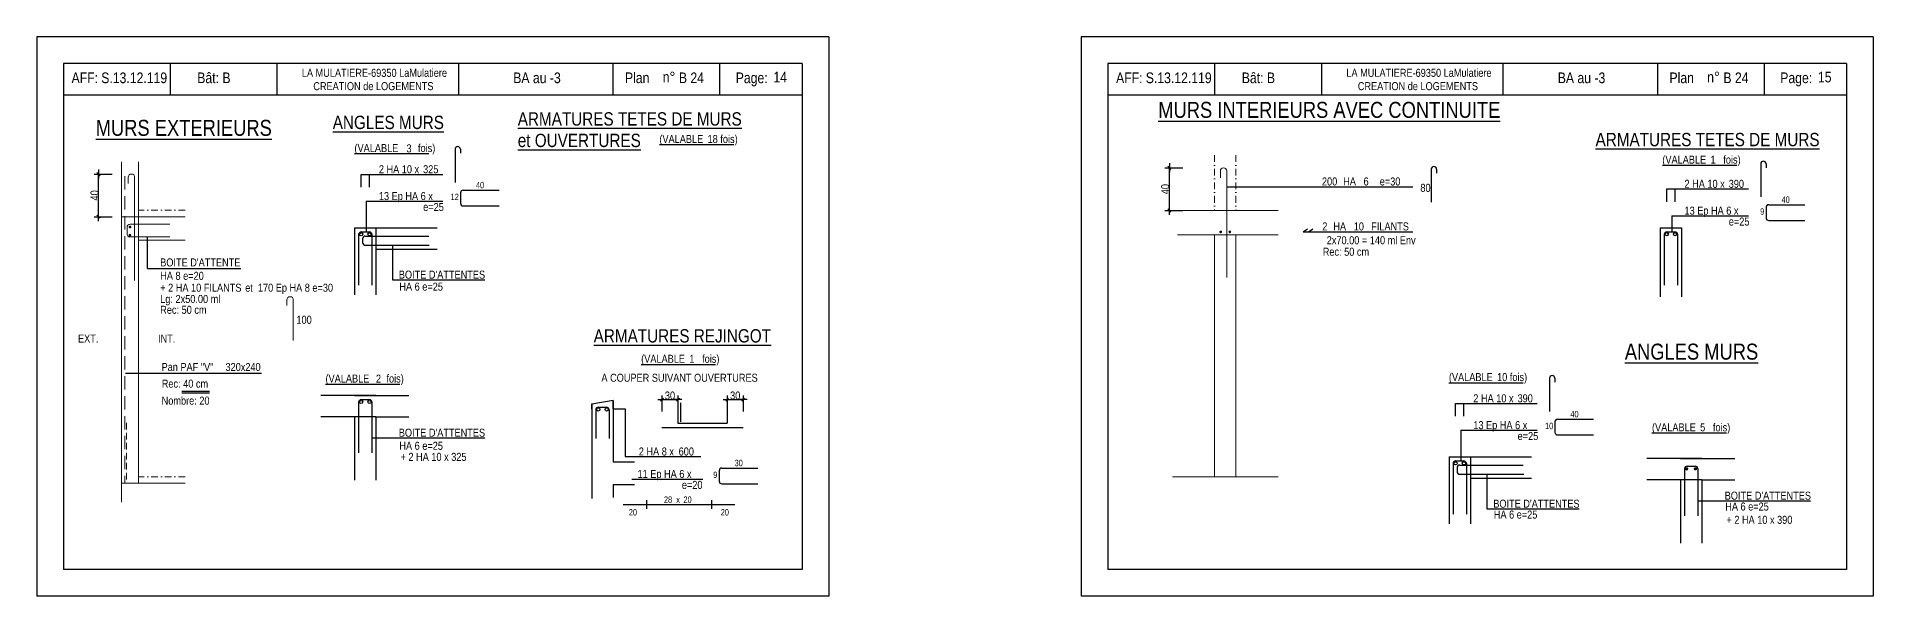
# Model space of a CAD drawing. Header units: metres. Extents: x -9927 to 45032, y -190416 to 12166.
# Drawn here: x 23475 to 26919, y -150821 to -149771 of the extents above; entities that cross this region are included whole.
import ezdxf
from ezdxf.enums import TextEntityAlignment as Align

# ---------------------------------------------------------------- set-up
doc = ezdxf.new("R2010")
doc.units = ezdxf.units.M
doc.header["$PDMODE"] = 65
doc.linetypes.add('CACHE2', pattern=[0.1875, 0.125, -0.0625])
doc.linetypes.add('TIRETPT2', pattern=[12.7, 6.35, -3.175, 0, -3.175])
for name, color, linetype in [('01_cote_gen', 4, 'Continuous'), ('01_fenetres', 171, 'Continuous'), ('01_linteaux', 3, 'Continuous'), ('01_sem', 42, 'Continuous'), ('01_texte', 230, 'Continuous'), ('AA_COTES', 2, 'Continuous')]:
    doc.layers.add(name, color=color, linetype=linetype)
doc.styles.add('STYLE2', font='ARIALN.TTF')
doc.dimstyles.new('JB25', dxfattribs={"dimscale": 0.1, "dimtxt": 150, "dimasz": 17, "dimexe": 0.1, "dimexo": 0.1, "dimgap": 0.09, "dimtad": 1, "dimdec": 1, "dimlfac": 0.5, "dimdsep": 46, "dimtxsty": 'STYLE2', "dimblk1": 'BOND_G', "dimblk2": 'BOND_D', "dimsah": 1, "dimcen": 1.5, "dimdle": 0.01, "dimse1": 1, "dimse2": 1, "dimclrd": 4, "dimclre": 2, "dimclrt": 5, "dimadec": 0, "dimazin": 0, "dimtfac": 2.333333, "dimtdec": 1, "dimtix": 1, "dimtmove": 2, "dimatfit": 3, "dimldrblk": 'BOND_G', "dimfxl": 1, "dimtolj": 1, "dimtzin": 0, "dimarcsym": 0})
doc.dimstyles.new('JB50', dxfattribs={"dimscale": 0.1, "dimtxt": 150, "dimasz": 15, "dimexe": 0.1, "dimexo": 0.1, "dimgap": 0.09, "dimtad": 1, "dimdec": 1, "dimdsep": 46, "dimtxsty": 'STYLE2', "dimblk1": 'BOND_G', "dimblk2": 'BOND_D', "dimsah": 1, "dimcen": 1.5, "dimdle": 0.01, "dimse1": 1, "dimse2": 1, "dimclrd": 4, "dimclre": 2, "dimclrt": 6, "dimazin": 2, "dimtfac": 2.333333, "dimtdec": 1, "dimtix": 1, "dimtmove": 2, "dimatfit": 3, "dimldrblk": 'BOND_G', "dimfxl": 1, "dimtolj": 1, "dimtzin": 0, "dimarcsym": 0})

# ---------------------------------------------------------------- blocks, each defined once
blk = doc.blocks.new('BOND_G')
at = {"layer": 'AA_COTES', "color": 0}
for p, q in [((5, 0), (-5, 0)), ((1.8, 1.8), (-1.8, -1.8)), ((0, -5), (0, 15))]:
    blk.add_line(p, q, dxfattribs=at)
blk = doc.blocks.new('BOND_D')
at = {"layer": 'AA_COTES', "color": 0}
for p, q in [((5, 0), (-5, 0)), ((-1.8, -1.8), (1.8, 1.8)), ((0, 5), (0, -15))]:
    blk.add_line(p, q, dxfattribs=at)
blk = doc.blocks.new('*D1411')
at = {"layer": '01_texte', "color": 4, "lineweight": -2, "transparency": 16777216}
blk.add_line((24771.2, -150452.4), (24798.2, -150452.4), dxfattribs=at)
at = {"layer": 'DEFPOINTS', "color": 0, "lineweight": 0, "transparency": 16777216}
for p in [(24769.7, -150466.1), (24799.7, -150452.4), (24799.7, -150466.1)]:
    blk.add_point(p, dxfattribs=at)
at = {"layer": '01_texte', "color": 4, "lineweight": -2, "transparency": 16777216, "xscale": 1.5, "yscale": 1.5, "zscale": 1.5, "rotation": 180}
blk.add_blockref('BOND_G', (24769.7, -150452.4), dxfattribs=at)
at = {"layer": '01_texte', "color": 4, "lineweight": -2, "transparency": 16777216, "xscale": 1.5, "yscale": 1.5, "zscale": 1.5}
blk.add_blockref('BOND_D', (24799.7, -150452.4), dxfattribs=at)
at = {"layer": '01_texte', "color": 6, "transparency": 16777216, "insert": (24784.7, -150444.8), "char_height": 15, "attachment_point": 5, "style": 'STYLE2'}
blk.add_mtext('\\A1;30', dxfattribs=at)
blk = doc.blocks.new('*D1410')
at = {"layer": '01_texte', "color": 4, "lineweight": -2, "transparency": 16777216}
blk.add_line((24648.9, -150452.4), (24675.9, -150452.4), dxfattribs=at)
at = {"layer": 'DEFPOINTS', "color": 0, "lineweight": 0, "transparency": 16777216}
for p in [(24647.4, -150478), (24677.4, -150452.4), (24677.4, -150478)]:
    blk.add_point(p, dxfattribs=at)
at = {"layer": '01_texte', "color": 4, "lineweight": -2, "transparency": 16777216, "xscale": 1.5, "yscale": 1.5, "zscale": 1.5, "rotation": 180}
blk.add_blockref('BOND_G', (24647.4, -150452.4), dxfattribs=at)
at = {"layer": '01_texte', "color": 4, "lineweight": -2, "transparency": 16777216, "xscale": 1.5, "yscale": 1.5, "zscale": 1.5}
blk.add_blockref('BOND_D', (24677.4, -150452.4), dxfattribs=at)
at = {"layer": '01_texte', "color": 6, "transparency": 16777216, "insert": (24662.4, -150444.8), "char_height": 15, "attachment_point": 5, "style": 'STYLE2'}
blk.add_mtext('\\A1;30', dxfattribs=at)
blk = doc.blocks.new('*D1412')
at = {"layer": '01_cote_gen', "color": 4, "lineweight": -2, "transparency": 16777216}
blk.add_line((23591.1, -150107.4), (23591.1, -150030.8), dxfattribs=at)
at = {"layer": 'DEFPOINTS', "color": 0, "lineweight": 0, "transparency": 16777216}
for p in [(23591.1, -150029.1), (23652.9, -150029.1), (23650.1, -150109.1)]:
    blk.add_point(p, dxfattribs=at)
at = {"layer": '01_cote_gen', "color": 4, "lineweight": -2, "transparency": 16777216, "xscale": 1.7, "yscale": 1.7, "zscale": 1.7}
for name, p, rotation in [('BOND_D', (23591.1, -150029.1), 90), ('BOND_G', (23591.1, -150109.1), 270)]:
    blk.add_blockref(name, p, dxfattribs=dict(at, rotation=rotation))
at = {"layer": '01_cote_gen', "color": 5, "lineweight": 0, "transparency": 16777216, "insert": (23583.5, -150069.1), "char_height": 15, "attachment_point": 5, "rotation": 90, "style": 'STYLE2'}
blk.add_mtext('\\A1;40', dxfattribs=at)
blk = doc.blocks.new('*D1413')
at = {"layer": '01_cote_gen', "color": 4, "linetype": 'Continuous', "lineweight": -2, "transparency": 16777216}
blk.add_line((25598.7, -150095.7), (25598.7, -150019.1), dxfattribs=at)
at = {"layer": 'DEFPOINTS', "color": 0, "linetype": 'Continuous', "lineweight": 0, "transparency": 16777216}
for p in [(25598.7, -150017.4), (25700.3, -150017.4), (25652.1, -150097.4)]:
    blk.add_point(p, dxfattribs=at)
at = {"layer": '01_cote_gen', "color": 4, "linetype": 'Continuous', "lineweight": -2, "transparency": 16777216, "xscale": 1.7, "yscale": 1.7, "zscale": 1.7}
for name, p, rotation in [('BOND_D', (25598.7, -150017.4), 90), ('BOND_G', (25598.7, -150097.4), 270)]:
    blk.add_blockref(name, p, dxfattribs=dict(at, rotation=rotation))
at = {"layer": '01_cote_gen', "color": 5, "linetype": 'Continuous', "lineweight": 0, "transparency": 16777216, "insert": (25591, -150057.4), "char_height": 15, "attachment_point": 5, "rotation": 90, "style": 'STYLE2'}
blk.add_mtext('\\A1;40', dxfattribs=at)

msp = doc.modelspace()

# ---------------------------------------------------------------- linework, layer by layer
at = {"layer": '01_cote_gen', "color": 2, "linetype": 'CACHE2', "lineweight": 0, "ltscale": 100}
msp.add_line((23643.45, -150495.71), (23643.45, -150609.12), dxfattribs=at)
at = {"layer": '01_fenetres', "ltscale": 30}
for p, q in [((23525.1, -149821.4), (23525.1, -150771.4)), ((23525.1, -149821.4), (23525.1, -150771.4)), ((23525.1, -149821.4), (23525.1, -150771.4)), ((24910.1, -149821.4), (23525.1, -149821.4)), ((23725.1, -149821.4), (23725.1, -149881.4)), ((23925.49, -149821.4), (23925.49, -149881.4)), ((24265.66, -149821.4), (24265.66, -149881.4)), ((24555.96, -149881.4), (24555.96, -149821.4)), ((24755.96, -149881.4), (24755.96, -149821.4)), ((24910.1, -149821.4), (24910.1, -150771.4)), ((25483.54, -149821.4), (25483.54, -150771.4)), ((25483.54, -149821.4), (25483.54, -150771.4)), ((25483.54, -149821.4), (25483.54, -150771.4)), ((26868.54, -149821.4), (25483.54, -149821.4)), ((25683.54, -149821.4), (25683.54, -149881.4)), ((25883.93, -149821.4), (25883.93, -149881.4)), ((26224.1, -149821.4), (26224.1, -149881.4)), ((26514.41, -149881.4), (26514.41, -149821.4)), ((26714.41, -149881.4), (26714.41, -149821.4)), ((26868.54, -149821.4), (26868.54, -150771.4)), ((24910.1, -149881.4), (23525.1, -149881.4)), ((26868.54, -149881.4), (25483.54, -149881.4)), ((24910.1, -150771.4), (23525.1, -150771.4)), ((26868.54, -150771.4), (25483.54, -150771.4))]:
    msp.add_line(p, q, dxfattribs=at)
at = {"layer": '01_linteaux', "linetype": 'Continuous'}
for p, q in [((24259.51, -149982.64), (24259.51, -150044.81)), ((24269.51, -149982.64), (24269.51, -149990.05)), ((26089.85, -150019.97), (26089.85, -150082.15)), ((26099.85, -150019.97), (26099.85, -150027.38)), ((24269.63, -150064.36), (24269.63, -150083.98)), ((24274.63, -150059.36), (24342.21, -150059.36)), ((24274.63, -150088.98), (24342.21, -150088.98)), ((24071.18, -150130.21), (24071.18, -150255.91)), ((24071.18, -150130.21), (24225.62, -150130.21)), ((24111.18, -150130.21), (24111.18, -150255.91)), ((24078.68, -150142.71), (24078.68, -150237.71)), ((24083.68, -150137.71), (24098.68, -150137.71)), ((24086.18, -150150.47), (24086.18, -150157.71)), ((24091.18, -150145.47), (24210.24, -150145.47)), ((24091.18, -150162.71), (24211.18, -150162.71)), ((24103.68, -150142.71), (24103.68, -150237.71)), ((24111.18, -150170.21), (24225.62, -150170.21)), ((26311.54, -150412.4), (26311.54, -150474.58)), ((26321.54, -150412.4), (26321.54, -150419.81)), ((24111.18, -150444.91), (24007.75, -150444.91)), ((24071.18, -150444.91), (24172.91, -150444.91)), ((24078.68, -150457.41), (24078.68, -150552.41)), ((24083.68, -150452.41), (24098.68, -150452.41)), ((24103.68, -150457.41), (24103.68, -150552.41)), ((24111.18, -150484.91), (24007.75, -150484.91)), ((24071.18, -150484.91), (24071.18, -150603.47)), ((24111.18, -150484.91), (24111.18, -150603.47)), ((24111.18, -150484.91), (24172.91, -150484.91)), ((26321.65, -150494.13), (26321.65, -150513.74)), ((26326.65, -150489.13), (26394.23, -150489.13)), ((26326.65, -150518.74), (26394.23, -150518.74)), ((26123.2, -150559.97), (26123.2, -150685.68)), ((26123.2, -150559.97), (26277.64, -150559.97)), ((26130.7, -150572.47), (26130.7, -150667.47)), ((26135.7, -150567.47), (26150.7, -150567.47)), ((26138.2, -150580.24), (26138.2, -150587.47)), ((26143.2, -150575.24), (26262.27, -150575.24)), ((26155.7, -150572.47), (26155.7, -150667.47)), ((26163.2, -150559.97), (26163.2, -150685.68)), ((26597.15, -150563.01), (26493.72, -150563.01)), ((26557.15, -150563.01), (26658.88, -150563.01)), ((26569.65, -150577.19), (26584.65, -150577.19)), ((26143.2, -150592.47), (26263.2, -150592.47)), ((26163.2, -150599.97), (26277.64, -150599.97)), ((26597.15, -150603.01), (26493.72, -150603.01)), ((26557.15, -150603.01), (26557.15, -150721.57)), ((26564.65, -150582.19), (26564.65, -150670.51)), ((26589.65, -150582.19), (26589.65, -150670.51)), ((26597.15, -150603.01), (26597.15, -150721.57)), ((26597.15, -150603.01), (26658.88, -150603.01))]:
    msp.add_line(p, q, dxfattribs=at)
at = {"layer": '01_linteaux', "linetype": 'Continuous', "const_width": 3, "flags": 128}
for points in [[(26567.19, -150582.23, 1), (26570.19, -150582.23, 1)], [(26583.53, -150582.23, 1), (26586.53, -150582.23, 1)]]:
    msp.add_lwpolyline(points, format="xyb", close=True, dxfattribs=at)
at = {"layer": '01_linteaux', "linetype": 'Continuous'}
for centre in [(24083.35, -150142.03), (24099.02, -150142.03), (24083.35, -150456.73), (24099.02, -150456.73), (26135.37, -150571.79), (26151.04, -150571.79)]:
    msp.add_circle(centre, 3, dxfattribs=at)
for centre, start, end in [((24264.51, -149982.64), 90, 180), ((24264.51, -149982.64), 0, 90), ((26094.85, -150019.97), 90, 180), ((26094.85, -150019.97), 0, 90), ((24274.63, -150064.36), 90, 180), ((24274.63, -150083.98), 180, 270), ((24083.68, -150142.71), 90, 180), ((24091.18, -150150.47), 90, 180), ((24091.18, -150157.71), 180, 270), ((24098.68, -150142.71), 0, 90), ((26316.54, -150412.4), 90, 180), ((26316.54, -150412.4), 0, 90), ((24083.68, -150457.41), 90, 180), ((24098.68, -150457.41), 0, 90), ((26326.65, -150494.13), 90, 180), ((26326.65, -150513.74), 180, 270), ((26135.7, -150572.47), 90, 180), ((26143.2, -150580.24), 90, 180), ((26150.7, -150572.47), 0, 90), ((26569.65, -150582.19), 90, 180), ((26584.65, -150582.19), 0, 90), ((26143.2, -150587.47), 180, 270)]:
    msp.add_arc(centre, 5, start, end, dxfattribs=at)
at = {"layer": '01_sem', "color": 2, "linetype": 'TIRETPT2', "lineweight": 0, "ltscale": 2}
for p, q in [((25683.63, -149993.72), (25683.63, -150097.37)), ((25723.63, -149993.72), (25723.63, -150097.37)), ((23753.34, -150097.12), (23666.16, -150097.12)), ((23753.34, -150597.12), (23666.16, -150597.12))]:
    msp.add_line(p, q, dxfattribs=at)
at = {"layer": '01_sem', "color": 2, "lineweight": 0, "ltscale": 7}
for p, q in [((23634.16, -150005.97), (23634.16, -150644.78)), ((23666.16, -150005.97), (23666.16, -150109.12)), ((25694.31, -150023.37), (25694.31, -150036.45)), ((25706.31, -150023.37), (25706.31, -150223.37)), ((23646.71, -150035.12), (23646.71, -150046.63)), ((23658.71, -150035.12), (23658.71, -150229.12)), ((25802.81, -150097.37), (25613.73, -150097.37)), ((23753.34, -150109.12), (23634.16, -150109.12)), ((23644.35, -150129.12), (23644.35, -150141.12)), ((23650.35, -150123.12), (23724.35, -150123.12)), ((23666.16, -150109.12), (23666.16, -150609.12)), ((23650.35, -150147.12), (23724.35, -150147.12)), ((23753.5, -150153.12), (23666.32, -150153.12)), ((25802.81, -150143.37), (25613.73, -150143.37)), ((25683.63, -150143.37), (25683.63, -150597.37)), ((25723.63, -150143.37), (25723.63, -150597.37)), ((23944.16, -150265.29), (23944.16, -150275.61)), ((23956.16, -150265.29), (23956.16, -150341.45)), ((23753.34, -150609.12), (23634.16, -150609.12)), ((25604.45, -150597.37), (25683.63, -150597.37)), ((25802.81, -150597.37), (25683.63, -150597.37))]:
    msp.add_line(p, q, dxfattribs=at)
at = {"layer": '01_sem', "color": 5, "linetype": 'CACHE2', "lineweight": 0, "ltscale": 200}
msp.add_line((23640.16, -150033.12), (23640.16, -150609.12), dxfattribs=at)
at = {"layer": '01_sem', "color": 2, "lineweight": 0, "ltscale": 7, "const_width": 2.5, "flags": 128}
for points in [[(23648.62, -150128.44, 1), (23651.12, -150128.44, 1)], [(23648.55, -150143.77, 1), (23651.05, -150143.77, 1)], [(25693.83, -150137.67, 1), (25696.33, -150137.67, 1)], [(25710.86, -150137.67, 1), (25713.36, -150137.67, 1)]]:
    msp.add_lwpolyline(points, format="xyb", close=True, dxfattribs=at)
at = {"layer": '01_sem', "color": 2, "lineweight": 0, "ltscale": 7}
for centre, start, end in [((23652.71, -150035.12), 90, 180), ((23652.71, -150035.12), 0, 90), ((25700.31, -150023.37), 90, 180), ((25700.31, -150023.37), 0, 90), ((23650.35, -150129.12), 90, 180), ((23650.35, -150141.12), 180, 270), ((23950.16, -150265.29), 90, 180), ((23950.16, -150265.29), 0, 90)]:
    msp.add_arc(centre, 6, start, end, dxfattribs=at)
at = {"layer": '01_texte', "ltscale": 30}
for p, q in [((23475.1, -149771.4), (23475.1, -150821.4)), ((24960.1, -149771.4), (23475.1, -149771.4)), ((24960.1, -149771.4), (24960.1, -150821.4)), ((25433.54, -149771.4), (25433.54, -150821.4)), ((26918.54, -149771.4), (25433.54, -149771.4)), ((26918.54, -149771.4), (26918.54, -150821.4)), ((24960.1, -150821.4), (23475.1, -150821.4)), ((26918.54, -150821.4), (25433.54, -150821.4))]:
    msp.add_line(p, q, dxfattribs=at)
at = {"layer": '01_texte'}
for p, q in [((24083.47, -150053.71), (24083.47, -150029.66)), ((24083.47, -150029.66), (24236.43, -150029.66)), ((24098.88, -150053.71), (24098.88, -150029.66)), ((26707.51, -150009.96), (26707.51, -150072.13)), ((26717.51, -150009.96), (26717.51, -150017.37)), ((25706.31, -150052.95), (26055.4, -150052.95)), ((26531.46, -150081.03), (26531.46, -150056.98)), ((26531.46, -150056.98), (26684.43, -150056.98)), ((26546.87, -150081.03), (26546.87, -150056.98)), ((24093.06, -150079.96), (24236.43, -150079.96)), ((24093.06, -150079.96), (24093.06, -150137.71)), ((26717.62, -150091.69), (26717.62, -150111.3)), ((26722.62, -150086.69), (26790.2, -150086.69)), ((25849.69, -150137.36), (25857.61, -150131.76)), ((25859.72, -150137.36), (25867.64, -150131.76)), ((26519.17, -150130.06), (26519.17, -150259.59)), ((26519.17, -150130.06), (26559.17, -150130.06)), ((26541.05, -150107.28), (26684.43, -150107.28)), ((26541.05, -150107.28), (26541.05, -150137.56)), ((26559.17, -150130.06), (26559.17, -150259.59)), ((26722.62, -150116.3), (26790.2, -150116.3)), ((23682.92, -150206.29), (23682.92, -150147.12)), ((24141.91, -150162.71), (24141.91, -150227.4)), ((25849.69, -150137.36), (26055.4, -150137.36)), ((26526.67, -150142.56), (26526.67, -150237.56)), ((26531.67, -150137.56), (26546.67, -150137.56)), ((26551.67, -150142.56), (26551.67, -150237.56)), ((23682.92, -150206.29), (23857.7, -150206.29)), ((24141.91, -150227.4), (24315, -150227.4)), ((23641.72, -150402.74), (23896.23, -150402.74)), ((23798.93, -150436.93), (23747.17, -150436.93)), ((23798.93, -150440.23), (23747.17, -150440.23)), ((24555.76, -150453.79), (24515.76, -150460.76)), ((24515.76, -150460.47), (24515.76, -150637.68)), ((24515.76, -150469.59), (24515.76, -150460.47)), ((24523.26, -150471.5), (24523.26, -150525.49)), ((24528.26, -150466.5), (24543.26, -150466.5)), ((24548.26, -150471.5), (24548.26, -150525.49)), ((24555.76, -150453.79), (24555.76, -150569.36)), ((24555.76, -150469.59), (24555.76, -150453.79)), ((24555.76, -150469.59), (24578.37, -150469.59)), ((24578.37, -150469.59), (24578.37, -150559.22)), ((24677.41, -150466.11), (24677.41, -150496.53)), ((24682.64, -150494.11), (24682.64, -150458.42)), ((24769.72, -150466.11), (24769.72, -150496.53)), ((26135.49, -150483.47), (26135.49, -150459.42)), ((26135.49, -150459.42), (26288.46, -150459.42)), ((26150.9, -150483.47), (26150.9, -150459.42)), ((24647.41, -150504.48), (24799.72, -150504.48)), ((24677.41, -150496.53), (24769.72, -150496.53)), ((26145.08, -150509.73), (26288.46, -150509.73)), ((26145.08, -150509.73), (26145.08, -150567.47)), ((24103.68, -150523.97), (24315, -150523.97)), ((24555.76, -150569.36), (24595.76, -150569.36)), ((24578.37, -150559.22), (24720.56, -150559.22)), ((24759.62, -150580.8), (24827.2, -150580.8)), ((24555.76, -150611.36), (24595.76, -150611.36)), ((24555.76, -150611.36), (24555.76, -150636.12)), ((24590.97, -150601.4), (24724.18, -150601.4)), ((24754.62, -150585.8), (24754.62, -150605.41)), ((24759.62, -150610.41), (24827.2, -150610.41)), ((26193.93, -150592.47), (26193.93, -150657.16)), ((24574.66, -150649.35), (24784.3, -150649.35)), ((24618.48, -150641.21), (24618.48, -150657.16)), ((24740.47, -150641.21), (24740.47, -150657.16)), ((26589.65, -150642.07), (26800.97, -150642.07)), ((26193.93, -150657.16), (26367.02, -150657.16))]:
    msp.add_line(p, q, dxfattribs=at)
for centre in [(26531.34, -150141.88), (26547.01, -150141.88), (24527.92, -150470.82), (24543.6, -150470.82)]:
    msp.add_circle(centre, 3, dxfattribs=at)
for centre, start, end in [((26712.51, -150009.96), 90, 180), ((26712.51, -150009.96), 0, 90), ((26722.62, -150091.69), 90, 180), ((26722.62, -150111.3), 180, 270), ((26531.67, -150142.56), 90, 180), ((26546.67, -150142.56), 0, 90), ((24528.26, -150471.5), 90, 180), ((24543.26, -150471.5), 0, 90), ((24759.62, -150585.8), 90, 180), ((24759.62, -150605.41), 180, 270)]:
    msp.add_arc(centre, 5, start, end, dxfattribs=at)
msp.add_solid([(24682.64, -150494.11), (24682.64, -150458.42), (24688.46, -150458.57), (24682.64, -150494.11)], dxfattribs=at)

# ---------------------------------------------------------------- texts
at = {"layer": '01_texte', "style": 'STYLE2'}
for s, height, p in [('AFF:', 20, (23540.39, -149858.55)), ('S.13.12.119', 20, (23596.06, -149858.55)), ('Bât: B', 20, (23776.03, -149858.55)), ('LA MULATIERE-69350 LaMulatiere', 15, (23972.19, -149846.69)), ('CREATION de LOGEMENTS', 15, (23993.67, -149871.69)), ('BA au -3', 20, (24368.49, -149858.55)), ('Plan', 20, (24578.01, -149858.55)), ('n%%D', 20, (24648.69, -149857.11)), ('B 24', 20, (24679.04, -149858.55)), ('Page:', 20, (24785.68, -149858.55)), ('14', 20, (24856.36, -149857.11)), ('AFF:', 20, (25498.83, -149858.55)), ('S.13.12.119', 20, (25554.5, -149858.55)), ('Bât: B', 20, (25734.47, -149858.55)), ('LA MULATIERE-69350 LaMulatiere', 15, (25930.63, -149846.69)), ('CREATION de LOGEMENTS', 15, (25952.11, -149871.69)), ('BA au -3', 20, (26326.93, -149858.55)), ('Plan', 20, (26536.45, -149858.55)), ('n%%D', 20, (26607.14, -149857.11)), ('B 24', 20, (26637.48, -149858.55)), ('Page:', 20, (26744.12, -149858.55)), ('15', 20, (26814.8, -149857.11)), ('%%UMURS EXTERIEURS', 30, (23585.68, -149957.42)), ('%%UANGLES MURS', 25, (24030.13, -149944.7)), ('%%UARMATURES TETES DE MURS', 25, (24377.03, -149938.17)), ('%%UMURS INTERIEURS AVEC CONTINUITE', 30, (25577.93, -149923.68)), ('%%Uet OUVERTURES', 25, (24377.03, -149978.5)), ('%%U(VALABLE            ', 15, (24642.59, -149970.87)), ('18', 15, (24732.87, -149970.87)), ('fois)', 15, (24756.84, -149970.87)), ('%%UARMATURES TETES DE MURS', 25, (26397.87, -149976.9)), ('%%U(VALABLE            ', 15, (24070.89, -149987.85)), ('3', 15, (24168.33, -149988.43)), (' fois)', 15, (24185.14, -149987.85)), ('%%U(VALABLE            ', 15, (26523.11, -150009.6)), ('1', 15, (26613.4, -150009.6)), ('fois)', 15, (26637.36, -150009.6)), ('2 HA 10 x', 15, (24116.62, -150027.63)), ('325', 15, (24199.52, -150027.63)), ('13 Ep HA 6 x', 15, (24116.62, -150077.94)), ('40', 12, (24298.69, -150055.81)), ('HA', 15, (25924.71, -150050.5)), ('6', 15, (25962.88, -150050.5)), ('80', 15, (26069.4, -150062.51)), ('2 HA 10 x', 15, (26564.61, -150054.95)), ('390', 15, (26647.51, -150054.95)), ('e=25', 15, (24199.69, -150098.42)), ('12', 12, (24251.17, -150078.02)), ('13 Ep HA 6 x', 15, (26564.61, -150105.26)), ('9', 12, (26706.45, -150105.34)), ('40', 12, (26746.68, -150083.13)), ('HA', 15, (25906.23, -150134.9)), ('10', 15, (25944.4, -150134.9)), ('e=25', 15, (26647.68, -150125.74)), ("BOITE D'ATTENTE", 15, (23706.63, -150202.41)), ('+ 2 HA 10 FILANTS', 15, (23706.63, -150249.86)), ('HA 8 e=20', 15, (23706.63, -150227.56)), ('et  170 Ep HA 8 e=30', 15, (23865.91, -150249.86)), ('Lg: 2x50.00 ml', 15, (23706.63, -150271)), ('Rec: 50 cm', 15, (23706.63, -150291.29)), ('100', 15, (23962.04, -150310.04)), ('EXT.', 15, (23552.42, -150345.29)), ('INT.', 15, (23702.5, -150345.29)), ('%%UARMATURES REJINGOT', 25, (24519.37, -150345.18)), ('%%U(VALABLE            ', 15, (24608.42, -150383.31)), ('1', 15, (24698.7, -150383.31)), ('fois)', 15, (24722.67, -150383.31)), ('%%UANGLES MURS', 30, (26452.67, -150377.35)), (' Pan PAF "V"  ', 15, (23704.39, -150398.63)), ('320x240', 15, (23829.01, -150398.63)), ('%%U(VALABLE            ', 15, (24016.58, -150420.32)), ('2', 15, (24111.15, -150420.48)), ('fois)', 15, (24130.83, -150420.32)), ('A COUPER SUIVANT OUVERTURES', 15, (24533.86, -150418.8)), ('%%U(VALABLE            ', 15, (26122.91, -150417.61)), ('10', 15, (26213.2, -150417.61)), ('fois)', 15, (26237.16, -150417.61)), ('Rec: 40 cm', 15, (23709.59, -150429.91)), ('2 HA 10 x', 15, (26168.64, -150457.4)), ('390', 15, (26251.54, -150457.4)), ('Nombre: 20', 15, (23709.32, -150461.82)), ('40', 12, (26350.71, -150485.58)), ('13 Ep HA 6 x', 15, (26168.64, -150507.7)), ('10', 12, (26303.19, -150507.79)), ('%%U(VALABLE            ', 15, (26503.66, -150511.86)), ('5', 15, (26593.94, -150511.86)), ('fois)', 15, (26617.91, -150511.86)), ('2 HA 8 x', 15, (24603.96, -150557.2)), ('600', 15, (24678.67, -150557.2)), ('e=25', 15, (26251.71, -150528.18)), ('30', 12, (24783.67, -150577.25)), ('11 Ep HA 6 x', 15, (24601.61, -150599.38)), ('e=20', 15, (24684.68, -150619.86)), ('9', 12, (24743.44, -150599.46)), ('x ', 12, (24674.15, -150646.11)), ('20', 12, (24687.7, -150646.11)), ('20', 12, (24585.29, -150669.76)), ('20', 12, (24757.58, -150669.76))]:
    msp.add_text(s, height=height, dxfattribs=at).set_placement(p)
for s, height, p in [('200', 15, (25913.51, -150050.5)), ('2', 15, (25895.03, -150134.9)), ('Rec: 50 cm', 15, (25973.28, -150182.38)), ('2x70.00 = 140 ml Env ', 15, (26065.29, -150160.85)), ("BOITE D'ATTENTES", 15, (24315.77, -150225.37)), ('HA 6 e=25', 15, (24236.71, -150247.85)), ("BOITE D'ATTENTES", 15, (24315.77, -150521.95)), ('HA 6 e=25', 15, (24236.71, -150546.5)), ('+ 2 HA 10 x 325', 15, (24280.91, -150567.27)), ('28', 12, (24666.41, -150646.11)), ("BOITE D'ATTENTES", 15, (26367.79, -150655.14)), ("BOITE D'ATTENTES", 15, (26801.74, -150640.05)), ('HA 6 e=25', 15, (26722.67, -150660.45)), ('HA 6 e=25', 15, (26288.73, -150675.54)), ('+ 2 HA 10 x 390', 15, (26766.88, -150685.37))]:
    msp.add_text(s, height=height, dxfattribs=at).set_placement(p, align=Align.RIGHT)
for s, p in [('e=30', (26012.53, -150050.5)), ('FILANTS', (26012.53, -150134.9))]:
    msp.add_text(s, height=15, dxfattribs=at).set_placement(p, align=Align.CENTER)

# ---------------------------------------------------------------- dimensions: what is measured, and where the dimension line sits
at = {"layer": '01_cote_gen', "lineweight": 0}
dim = msp.add_linear_dim(base=(23591.14, -150029.12), p1=(23650.14, -150109.12), p2=(23652.91, -150029.12), angle=90, dimstyle='JB25', dxfattribs=at)
dim.commit()
dim.dimension.update_dxf_attribs({"geometry": '*D1412', "text_midpoint": (23583.47, -150069.12)})
at = {"layer": '01_cote_gen', "linetype": 'Continuous', "lineweight": 0}
dim = msp.add_linear_dim(base=(25598.66, -150017.37), p1=(25652.14, -150097.37), p2=(25700.31, -150017.37), angle=90, dimstyle='JB25', dxfattribs=at)
dim.commit()
dim.dimension.update_dxf_attribs({"geometry": '*D1413', "text_midpoint": (25590.99, -150057.37)})
at = {"layer": '01_texte'}
for base, p1, p2, picture, middle in [((24677.41, -150452.44), (24647.41, -150478.02), (24677.41, -150478.02), '*D1410', (24662.41, -150444.77)), ((24799.72, -150452.44), (24769.72, -150466.11), (24799.72, -150466.11), '*D1411', (24784.72, -150444.77))]:
    dim = msp.add_linear_dim(base=base, p1=p1, p2=p2, dimstyle='JB50', dxfattribs=at)
    dim.commit()
    dim.dimension.update_dxf_attribs({"geometry": picture, "text_midpoint": middle})

doc.saveas('drawing.dxf')
